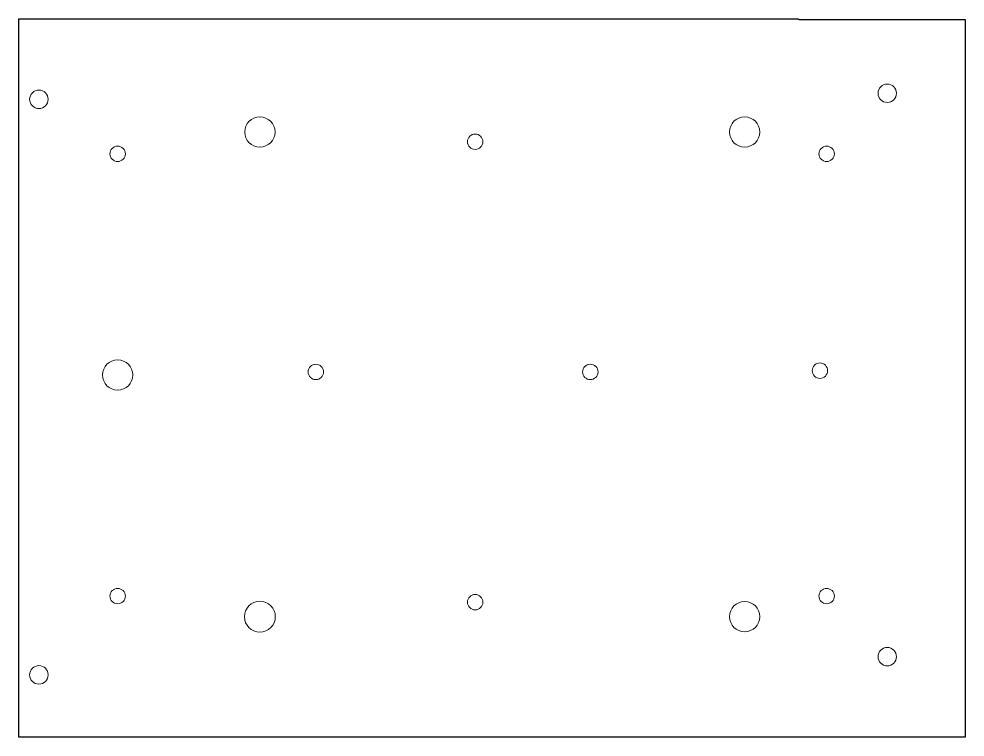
# Model space of a CAD drawing. Header units: inches. Extents: x 2.64 to 8.78, y -6.5 to -1.83.
import ezdxf

# ---------------------------------------------------------------- set-up
doc = ezdxf.new("R2010")
doc.units = ezdxf.units.IN
doc.header["$MEASUREMENT"] = 0
doc.layers.add('Layer 1', color=7, linetype='Continuous')

# ---------------------------------------------------------------- blocks, each defined once
blk = doc.blocks.new('block 3')
at = {"layer": 'Layer 1', "color": 7, "lineweight": 25, "true_color": 0xffffff}
blk.add_lwpolyline([(7.7006, -1.8324), (7.7017, -1.834), (7.7034, -1.8351), (7.7052, -1.8354), (8.7829, -1.8354), (8.7829, -6.4987), (2.6359, -6.4987), (2.6359, -1.8315), (7.7005, -1.8315), (7.7006, -1.8324)], dxfattribs=at)
blk = doc.blocks.new('block 2')
at = {"layer": 'Layer 1'}
blk.add_blockref('block 3', (0, 0), dxfattribs=at)
blk = doc.blocks.new('block 5')
at = {"layer": 'Layer 1', "color": 7, "lineweight": 20, "true_color": 0xffffff}
for points in [[(8.2173, -2.3147), (8.2173, -2.2815), (8.2442, -2.2547), (8.2773, -2.2547), (8.3104, -2.2547), (8.3373, -2.2815), (8.3373, -2.3147), (8.3373, -2.3478), (8.3104, -2.3747), (8.2773, -2.3747), (8.2442, -2.3747), (8.2173, -2.3478), (8.2173, -2.3147)], [(2.7055, -2.354), (2.7055, -2.3209), (2.7324, -2.294), (2.7655, -2.294), (2.7986, -2.294), (2.8255, -2.3209), (2.8255, -2.354), (2.8255, -2.3871), (2.7986, -2.414), (2.7655, -2.414), (2.7324, -2.414), (2.7055, -2.3871), (2.7055, -2.354)], [(4.1029, -2.5666), (4.1029, -2.5123), (4.147, -2.4682), (4.2013, -2.4682), (4.2556, -2.4682), (4.2997, -2.5123), (4.2997, -2.5666), (4.2997, -2.6209), (4.2556, -2.6651), (4.2013, -2.6651), (4.147, -2.6651), (4.1029, -2.6209), (4.1029, -2.5666)], [(7.2525, -2.5666), (7.2525, -2.5123), (7.2966, -2.4682), (7.3509, -2.4682), (7.4052, -2.4682), (7.4493, -2.5123), (7.4493, -2.5666), (7.4493, -2.6209), (7.4052, -2.6651), (7.3509, -2.6651), (7.2966, -2.6651), (7.2525, -2.6209), (7.2525, -2.5666)], [(5.5501, -2.6296), (5.5501, -2.602), (5.5725, -2.5796), (5.6001, -2.5796), (5.6277, -2.5796), (5.6501, -2.602), (5.6501, -2.6296), (5.6501, -2.6572), (5.6277, -2.6796), (5.6001, -2.6796), (5.5725, -2.6796), (5.5501, -2.6572), (5.5501, -2.6296)], [(3.2273, -2.7084), (3.2273, -2.6808), (3.2497, -2.6584), (3.2773, -2.6584), (3.3049, -2.6584), (3.3273, -2.6808), (3.3273, -2.7084), (3.3273, -2.7359), (3.3049, -2.7584), (3.2773, -2.7584), (3.2497, -2.7584), (3.2273, -2.7359), (3.2273, -2.7084)], [(7.8336, -2.7084), (7.8336, -2.6808), (7.856, -2.6584), (7.8836, -2.6584), (7.9112, -2.6584), (7.9336, -2.6808), (7.9336, -2.7084), (7.9336, -2.7359), (7.9112, -2.7584), (7.8836, -2.7584), (7.856, -2.7584), (7.8336, -2.7359), (7.8336, -2.7084)], [(3.1789, -4.1454), (3.1789, -4.0911), (3.223, -4.0469), (3.2773, -4.0469), (3.3316, -4.0469), (3.3757, -4.0911), (3.3757, -4.1454), (3.3757, -4.1997), (3.3316, -4.2438), (3.2773, -4.2438), (3.223, -4.2438), (3.1789, -4.1997), (3.1789, -4.1454)], [(4.5147, -4.1257), (4.5147, -4.0981), (4.5371, -4.0757), (4.5647, -4.0757), (4.5923, -4.0757), (4.6147, -4.0981), (4.6147, -4.1257), (4.6147, -4.1533), (4.5923, -4.1757), (4.5647, -4.1757), (4.5371, -4.1757), (4.5147, -4.1533), (4.5147, -4.1257)], [(6.2981, -4.1257), (6.2981, -4.0981), (6.3206, -4.0757), (6.3481, -4.0757), (6.3757, -4.0757), (6.3982, -4.0981), (6.3982, -4.1257), (6.3982, -4.1533), (6.3757, -4.1757), (6.3481, -4.1757), (6.3206, -4.1757), (6.2981, -4.1533), (6.2981, -4.1257)], [(7.7899, -4.1174), (7.7899, -4.0898), (7.8123, -4.0674), (7.8399, -4.0674), (7.8675, -4.0674), (7.8899, -4.0898), (7.8899, -4.1174), (7.8899, -4.145), (7.8675, -4.1674), (7.8399, -4.1674), (7.8123, -4.1674), (7.7899, -4.145), (7.7899, -4.1174)], [(3.2273, -5.5824), (3.2273, -5.5548), (3.2497, -5.5324), (3.2773, -5.5324), (3.3049, -5.5324), (3.3273, -5.5548), (3.3273, -5.5824), (3.3273, -5.61), (3.3049, -5.6324), (3.2773, -5.6324), (3.2497, -5.6324), (3.2273, -5.61), (3.2273, -5.5824)], [(5.5501, -5.6218), (5.5501, -5.5942), (5.5725, -5.5718), (5.6001, -5.5718), (5.6277, -5.5718), (5.6501, -5.5942), (5.6501, -5.6218), (5.6501, -5.6494), (5.6277, -5.6718), (5.6001, -5.6718), (5.5725, -5.6718), (5.5501, -5.6494), (5.5501, -5.6218)], [(7.8336, -5.5824), (7.8336, -5.5548), (7.856, -5.5324), (7.8836, -5.5324), (7.9112, -5.5324), (7.9336, -5.5548), (7.9336, -5.5824), (7.9336, -5.61), (7.9112, -5.6324), (7.8836, -5.6324), (7.856, -5.6324), (7.8336, -5.61), (7.8336, -5.5824)], [(4.1009, -5.7163), (4.1009, -5.6609), (4.1459, -5.6159), (4.2013, -5.6159), (4.2567, -5.6159), (4.3017, -5.6609), (4.3017, -5.7163), (4.3017, -5.7716), (4.2567, -5.8166), (4.2013, -5.8166), (4.1459, -5.8166), (4.1009, -5.7716), (4.1009, -5.7163)], [(7.2525, -5.7163), (7.2525, -5.6619), (7.2966, -5.6178), (7.3509, -5.6178), (7.4052, -5.6178), (7.4493, -5.6619), (7.4493, -5.7163), (7.4493, -5.7706), (7.4052, -5.8147), (7.3509, -5.8147), (7.2966, -5.8147), (7.2525, -5.7706), (7.2525, -5.7163)], [(8.2173, -5.9761), (8.2173, -5.943), (8.2442, -5.9161), (8.2773, -5.9161), (8.3104, -5.9161), (8.3373, -5.943), (8.3373, -5.9761), (8.3373, -6.0092), (8.3104, -6.0361), (8.2773, -6.0361), (8.2442, -6.0361), (8.2173, -6.0092), (8.2173, -5.9761)], [(2.7055, -6.0942), (2.7055, -6.0611), (2.7324, -6.0342), (2.7655, -6.0342), (2.7986, -6.0342), (2.8255, -6.0611), (2.8255, -6.0942), (2.8255, -6.1273), (2.7986, -6.1542), (2.7655, -6.1542), (2.7324, -6.1542), (2.7055, -6.1273), (2.7055, -6.0942)]]:
    blk.add_open_spline(points, degree=3, knots=[0, 0, 0, 0, 1, 1, 1, 2, 2, 2, 3, 3, 3, 4, 4, 4, 4], dxfattribs=at)
blk = doc.blocks.new('block 4')
at = {"layer": 'Layer 1'}
blk.add_blockref('block 5', (0, 0), dxfattribs=at)

msp = doc.modelspace()

# ---------------------------------------------------------------- block references
at = {"layer": 'Layer 1'}
for name in ['block 2', 'block 4']:
    msp.add_blockref(name, (0, 0), dxfattribs=at)

doc.saveas('drawing.dxf')
